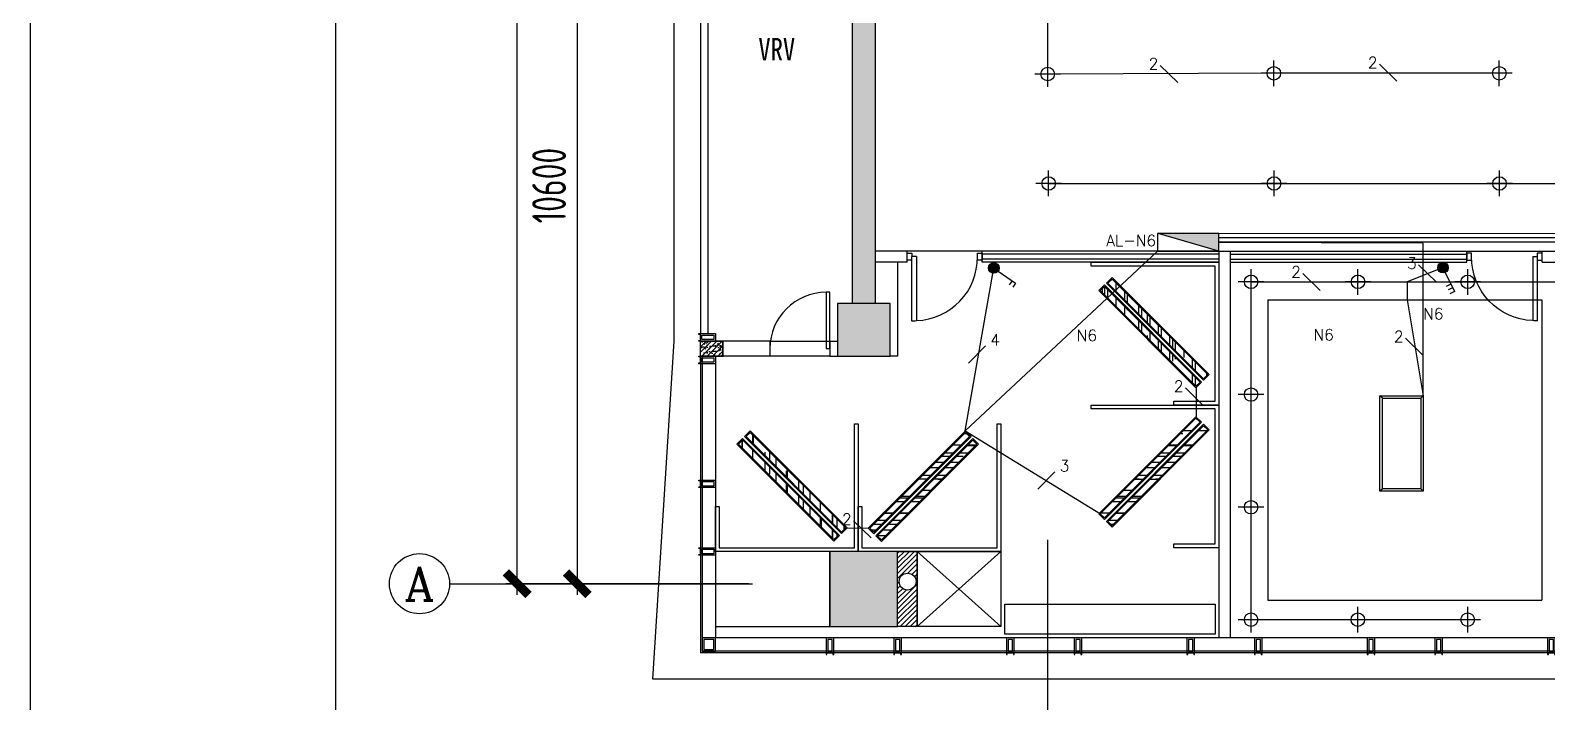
# Model space of a CAD drawing. Header units: inches. Extents: x 10 to 166961, y -47 to 131592.
# Drawn here: x 10 to 20201, y 20701 to 29652 of the extents above; entities that cross this region are included whole.
import ezdxf
from ezdxf.enums import TextEntityAlignment as Align

# ---------------------------------------------------------------- set-up
doc = ezdxf.new("R2010")
doc.units = ezdxf.units.IN
doc.header["$MEASUREMENT"] = 0
for name, color, linetype in [('3look0.15', 5, 'Continuous'), ('4', 4, 'Continuous'), ('6', 6, 'Continuous'), ('8', 8, 'Continuous'), ('AXIS_TEXT', 7, 'Continuous'), ('C-02 天花灯具', 4, 'Continuous'), ('D-电气标号', 7, 'Continuous'), ('hatch', 8, 'Continuous'), ('METAL', 7, 'Continuous'), ('PUB_DIM', 3, 'Continuous'), ('Shearwall', 7, 'Continuous'), ('shearwall-bh', 253, 'Continuous'), ('stair', 2, 'Continuous'), ('TK', 3, 'Continuous'), ('wall', 2, 'Continuous'), ('windows', 4, 'Continuous'), ('z', 2, 'Continuous'), ('ZT-开关线路图', 2, 'Continuous'), ('修改', 1, 'Continuous'), ('家具', 9, 'Continuous'), ('尺寸3', 31, 'Continuous'), ('插座图', 4, 'Continuous'), ('标注', 3, 'Continuous')]:
    doc.layers.add(name, color=color, linetype=linetype)
doc.styles.add('COMPLEX', font='COMPLEX')
doc.styles.add('F', font='')
doc.styles.add('GBSTYLE', font='gbxwxt.shx', dxfattribs={"width": 0.8, "bigfont": 'gbhzfs.shx'})
doc.styles.get("Standard").update_dxf_attribs({"font": 'txt', "bigfont": 'gbcbig.shx'})
doc.styles.get('F').set_extended_font_data('SimHei')

# ---------------------------------------------------------------- blocks, each defined once
blk = doc.blocks.new('A$C03CA08DD')
at = {"layer": '6', "color": 6}
blk.add_line((0, 0), (0, 59465), dxfattribs=at)
at = {"layer": 'TK', "color": 4, "linetype": 'ByBlock', "lineweight": -2}
blk.add_line((4061, 57965), (4061, 1500), dxfattribs=at)
blk = doc.blocks.new('800门')
at = {"layer": 'windows'}
blk.add_lwpolyline([(750, 0), (800, 0), (800, 750), (750, 750)], close=True, dxfattribs=at)
blk.add_arc((750, 0), 750, 90, 180, dxfattribs=at)
blk = doc.blocks.new('Metal')
at = {"layer": 'METAL', "color": 4}
for points in [[(-50, 20), (-40, 20), (-40, 0), (40, 0), (40, 20), (50, 20), (50, -200), (-50, -200)], [(-30, -20), (30, -20), (30, -180), (-30, -180)]]:
    blk.add_lwpolyline(points, close=True, dxfattribs=at)
blk = doc.blocks.new('_ArchTick')
at = {"color": 0, "linetype": 'ByBlock', "const_width": 0.4}
blk.add_lwpolyline([(-0.5, -0.5), (0.5, 0.5)], dxfattribs=at)
blk = doc.blocks.new('7676567')
h = blk.add_hatch()
h.set_pattern_fill('AR-RROOF', color=251, scale=150, angle=45, style=0)
h.set_pattern_definition([(45, (-600, -223.5), (127.28, 339.411), [2250, -300, 750, -150]), (45, (-511.97, -29.4), (-247.134, 35.002), [450, -49.5, 900, -112.5]), (45, (-637.12, -80.31), (480.479, 622.6075), [1200, -210, 600, -150])])
h.paths.add_polyline_path([(0, -172.5), (600, -172.5), (600, -223.5), (0, -223.5)])
h.paths.add_polyline_path([(-600, -172.5), (0, -172.5), (0, -223.5), (-600, -223.5)])
blk.add_lwpolyline([(-610, -162.5), (610, -162.5), (610, -233.5), (-610, -233.5)], close=True)
at = {"color": 251}
blk.add_lwpolyline([(-600, -172.5), (600, -172.5), (600, -223.5), (-600, -223.5)], close=True, dxfattribs=at)
blk = doc.blocks.new('*U111')
at = {"color": 3}
for p, q in [((0, -171), (0, 171)), ((171, 0), (-171, 0))]:
    blk.add_line(p, q, dxfattribs=at)
at = {"color": 4, "extrusion": (0, 0, -1)}
blk.add_ellipse((0, 0), major_axis=(-63.6, 63.6), ratio=1, start_param=3.926991, end_param=10.210176, dxfattribs=at)
blk = doc.blocks.new('A$C1E73384B')
at = {"layer": 'ZT-开关线路图', "color": 4}
for p, q in [((-1.66, -1.66), (-1.98, -1.34)), ((-1.41, -1.41), (-1.72, -1.09)), ((-0.33, -0.33), (-1.66, -1.66)), ((-1.15, -1.15), (-1.47, -0.83))]:
    blk.add_line(p, q, dxfattribs=at)
blk.add_circle((0, 0), 0.469, dxfattribs=at)
for points in [[(0.41, 0.23), (-0.41, 0.23), (0.47, 0), (-0.47, 0)], [(0.41, -0.23), (-0.41, -0.23), (0.47, 0), (-0.47, 0)], [(0.23, 0.41), (-0.23, 0.41), (0.41, 0.23), (-0.41, 0.23)], [(0, 0.47), (0, 0.47), (0.23, 0.41), (-0.23, 0.41)], [(0.23, -0.41), (-0.23, -0.41), (0.41, -0.23), (-0.41, -0.23)], [(0, -0.47), (0, -0.47), (0.23, -0.41), (-0.23, -0.41)]]:
    blk.add_solid(points, dxfattribs=at)
blk = doc.blocks.new('A$C0E060BE1')
at = {"layer": 'ZT-开关线路图', "color": 4}
for p, q in [((-1.81, -1.64), (-2.13, -1.32)), ((-0.74, -0.57), (-2.07, -1.9)), ((-2.07, -1.9), (-2.38, -1.58))]:
    blk.add_line(p, q, dxfattribs=at)
blk.add_circle((-0.41, -0.23), 0.469, dxfattribs=at)
for points in [[(0, 0), (-0.81, 0), (0.06, -0.23), (-0.87, -0.23)], [(-0.17, 0.17), (-0.64, 0.17), (0, 0), (-0.81, 0)], [(-0.41, 0.23), (-0.41, 0.23), (-0.17, 0.17), (-0.64, 0.17)], [(0, -0.47), (-0.81, -0.47), (0.06, -0.23), (-0.87, -0.23)], [(-0.17, -0.64), (-0.64, -0.64), (0, -0.47), (-0.81, -0.47)], [(-0.41, -0.7), (-0.41, -0.7), (-0.17, -0.64), (-0.64, -0.64)]]:
    blk.add_solid(points, dxfattribs=at)
blk = doc.blocks.new('A$C120B0ACC')
at = {"layer": '插座图', "lineweight": -2}
blk.add_hatch(color=3, dxfattribs=at).paths.add_polyline_path([(0, 44.1), (0, 0), (152.7, 0)])
at = {"layer": '插座图', "color": 3, "lineweight": -2}
for p, q in [((154.2, 44.1), (0, 44.1)), ((0, 44.1), (152.7, 0)), ((0, 44.1), (0, 0)), ((154.2, 0), (154.2, 44.1)), ((0, 0), (154.2, 0)), ((0, 0), (152.7, 0))]:
    blk.add_line(p, q, dxfattribs=at)

msp = doc.modelspace()

# ---------------------------------------------------------------- hatches: boundary and pattern name
at = {"layer": 'hatch'}
h = msp.add_hatch(dxfattribs=at)
h.set_pattern_fill('钢筋混凝土', color=8, scale=20, style=0)
h.set_pattern_definition([(45, (-78053.75, 160912.437), (-35.355339, 35.355339), []), (50, (-78053.75, 160912.44), (143.45204, -12.55043), [15, -165]), (355, (-78053.75, 160912.44), (-27.75027, 150.43843), [12, -132]), (100.4514, (-78041.8, 160911.39), (115.70188, 137.88791), [12.74804, -140.22842]), (46.1842, (-78053.75, 160952.44), (213.44821, -33.1038), [22.5, -247.5]), (96.6356, (-78035.96, 160949.68), (186.93254, 194.82357), [19.12206, -210.3426]), (351.1842, (-78053.75, 160952.44), (186.9324, 194.82372), [18, -198]), (21, (-78033.75, 160942.44), (119.38141, -80.52378), [15, -165]), (326, (-78033.75, 160942.44), (48.66307, 145.03001), [12, -132]), (71.4514, (-78023.8, 160935.73), (168.04453, 64.5061), [12.74804, -140.22842]), (37.5, (-78053.75, 160912.437), (2.431971, 66.57877), [0, -130.4, 0, -134, 0, -132.5]), (7.5, (-78053.75, 160912.44), (52.613907, 78.882342), [0, -76.4, 0, -127.4, 0, -50.5]), (327.5, (-78098.35, 160912.437), (106.764487, -4.510974), [0, -50, 0, -156, 0, -207]), (317.5, (-78118.35, 160912.44), (116.637234, 20.020996), [0, -65, 0, -103.6, 0, -147])])
h.paths.add_polyline_path([(8926, 25514), (9226, 25514), (9226, 25314), (8926, 25314)])
at = {"layer": 'shearwall-bh', "linetype": 'Continuous'}
for points in [[(10951, 32614), (11251, 32614), (11251, 26014), (10951, 26014)], [(10751, 25314), (11451, 25314), (11451, 26014), (10751, 26014)]]:
    msp.add_hatch(color=252, dxfattribs=at).paths.add_polyline_path(points)
at = {"layer": 'shearwall-bh'}
msp.add_hatch(color=252, dxfattribs=at).paths.add_polyline_path([(11551, 22714), (10651, 22714), (10651, 21714), (11551, 21714)])

# ---------------------------------------------------------------- linework, layer by layer
at = {"color": 2}
for p, q in [((13549, 29070), (13549, 30956)), ((16558, 29080), (13549, 29070)), ((19558, 29080), (16558, 29080)), ((13561, 27613), (25561, 27613)), ((12452, 24320), (12832, 26488)), ((18809, 26493), (18330, 26303)), ((16255, 26303), (20405, 26303)), ((16255, 23303), (16255, 26303)), ((18330, 26303), (18330, 26064)), ((18330, 26064), (18545, 24787)), ((15522, 24892), (15522, 24509)), ((12452, 24320), (14249, 23215)), ((16255, 21806), (16255, 23303)), ((10882, 23027), (11158, 23026)), ((19137, 21806), (16255, 21806))]:
    msp.add_line(p, q, dxfattribs=at)
at = {"color": 3}
for p, q in [((13549, 28899), (13549, 29241)), ((16729, 29080), (16387, 29080)), ((16558, 28909), (16558, 29251)), ((19729, 29080), (19387, 29080)), ((19558, 28909), (19558, 29251)), ((13720, 29070), (13378, 29070)), ((16255, 26132), (16255, 26474)), ((17677, 26132), (17677, 26474)), ((19137, 26132), (19137, 26474)), ((16426, 26303), (16084, 26303)), ((17848, 26303), (17506, 26303)), ((19308, 26303), (18966, 26303)), ((16255, 24632), (16255, 24974)), ((16426, 24803), (16084, 24803)), ((16255, 23132), (16255, 23474)), ((16426, 23303), (16084, 23303)), ((16255, 21635), (16255, 21977)), ((17676, 21635), (17676, 21977)), ((19137, 21635), (19137, 21977)), ((16426, 21806), (16084, 21806)), ((17847, 21806), (17505, 21806)), ((19308, 21806), (18966, 21806))]:
    msp.add_line(p, q, dxfattribs=at)
at = {"color": 114, "true_color": 0x139b48}
for p, q in [((31581, 26942), (15825, 26945)), ((27641, 26888), (15825, 26888)), ((12452, 24320), (15009, 26712)), ((23402, 26834), (15825, 26834)), ((18545, 26819), (15825, 26829)), ((18545, 24787), (18545, 26819))]:
    msp.add_line(p, q, dxfattribs=at)
for p, q in [((16476, 26064), (16476, 22064)), ((16476, 26064), (20126, 26064)), ((20126, 26064), (20126, 22064)), ((18003, 24754), (17969, 24787)), ((18515, 24754), (18545, 24787)), ((18003, 23547), (17969, 23517)), ((18515, 23547), (18545, 23517)), ((16476, 22064), (20126, 22064))]:
    msp.add_line(p, q)
at = {"color": 252}
for p, q in [((11551, 22714), (11811, 22714)), ((11551, 21714), (11551, 22714)), ((11811, 22714), (11811, 21714)), ((11811, 21714), (11551, 21714))]:
    msp.add_line(p, q, dxfattribs=at)
msp.add_lwpolyline([(17969, 24787), (18545, 24787), (18545, 23517), (17969, 23517)], close=True)
at = {"color": 51}
msp.add_lwpolyline([(18003, 24754), (18515, 24754), (18515, 23547), (18003, 23547)], close=True, dxfattribs=at)
msp.add_circle((5188, 22285), 400)
at = {"color": 4, "extrusion": (0, 0, -1)}
for centre in [(13549, 29070), (16558, 29080), (19558, 29080), (16255, 26303), (17677, 26303), (19137, 26303), (16255, 24803), (16255, 23303), (16255, 21806), (17676, 21806), (19137, 21806)]:
    msp.add_ellipse(centre, major_axis=(-63.6, 63.6), ratio=1, start_param=3.926991, end_param=10.210176, dxfattribs=at)
at = {"layer": '3look0.15', "color": 6}
for p, q in [((8926, 35014), (8926, 25614)), ((9026, 35014), (9026, 25614))]:
    msp.add_line(p, q, dxfattribs=at)
at = {"layer": '3look0.15', "color": 8}
msp.add_line((9851, 25514), (10651, 25514), dxfattribs=at)
at = {"layer": '4'}
for p, q in [((11676, 26591), (11676, 26686)), ((11676, 26686), (11739, 26686)), ((11739, 26686), (11738, 26591)), ((12613, 26591), (12614, 26686)), ((12614, 26686), (12676, 26686)), ((12676, 26686), (12676, 26591)), ((19127, 26686), (19127, 26591)), ((19189, 26686), (19127, 26686)), ((19189, 26591), (19189, 26686)), ((20064, 26686), (20064, 26591)), ((20127, 26686), (20064, 26686)), ((20127, 26591), (20127, 26686)), ((11738, 26591), (11676, 26591)), ((11738, 26639), (11738, 25785)), ((11801, 26639), (11738, 26639)), ((11801, 26639), (11801, 25787)), ((12676, 26591), (12613, 26591)), ((19127, 26591), (19189, 26591)), ((20002, 26639), (20002, 25787)), ((20002, 26639), (20064, 26639)), ((20064, 26639), (20064, 25785)), ((20064, 26591), (20127, 26591))]:
    msp.add_line(p, q, dxfattribs=at)
at = {"layer": '4', "color": 252}
for p, q in [((10651, 22714), (9126, 22714)), ((9126, 22714), (9126, 21714)), ((10651, 21714), (10651, 22714)), ((11811, 21714), (11811, 22714)), ((11811, 22714), (12926, 22714)), ((12926, 22714), (12926, 21714)), ((9126, 21714), (10651, 21714)), ((12926, 21714), (11811, 21714))]:
    msp.add_line(p, q, dxfattribs=at)
at = {"layer": '4'}
msp.add_ellipse((11738, 26660), major_axis=(0, 875), ratio=1, start_param=3.14131, end_param=3.212799, dxfattribs=at)
at = {"layer": '4', "extrusion": (0, 0, -1)}
msp.add_ellipse((20064, 26660), major_axis=(0, 875), ratio=1, start_param=3.141243, end_param=3.212732, dxfattribs=at)
at = {"layer": '8', "color": 252}
for p, q in [((12976, 21614), (12976, 22014)), ((12976, 22014), (15776, 22014)), ((15776, 22014), (15776, 21614)), ((15776, 21614), (12976, 21614))]:
    msp.add_line(p, q, dxfattribs=at)
at = {"layer": '8'}
msp.add_ellipse((11748, 26651), major_axis=(627, -610), ratio=0.977189, start_param=-0.749692, end_param=0.768547, dxfattribs=at)
at = {"layer": '8', "extrusion": (0, 0, -1)}
msp.add_ellipse((20055, 26651), major_axis=(627, 610), ratio=0.977189, start_param=2.391901, end_param=3.91014, dxfattribs=at)
at = {"layer": 'D-电气标号', "color": 7}
for p, q in [((15278, 28957), (15045, 29185)), ((18196, 28973), (17963, 29201)), ((18716, 26303), (18483, 26530)), ((17175, 26188), (16942, 26416)), ((12721, 25452), (12493, 25219)), ((18542, 25326), (18309, 25553)), ((15613, 24664), (15380, 24891)), ((13642, 23775), (13415, 23542)), ((11198, 22894), (10965, 23122))]:
    msp.add_line(p, q, dxfattribs=at)
at = {"layer": 'METAL', "color": 2}
for points in [[(8951, 21389), (9126, 21389), (9126, 21564), (8951, 21564)], [(8971, 21409), (9106, 21409), (9106, 21544), (8971, 21544)]]:
    msp.add_lwpolyline(points, close=True, dxfattribs=at)
at = {"layer": 'PUB_DIM', "transparency": 16777216}
for p, q in [((6488, 22135), (6488, 43635)), ((7288, 33035), (7288, 22135)), ((9469, 22285), (6338, 22285)), ((9569, 22285), (7138, 22285))]:
    msp.add_line(p, q, dxfattribs=at)
at = {"layer": 'PUB_DIM', "color": 6}
msp.add_line((5588, 22285), (9619, 22285), dxfattribs=at)
at = {"layer": 'Shearwall', "color": 252, "linetype": 'Continuous'}
for p, q in [((10951, 26014), (10951, 32614)), ((11251, 32614), (11251, 26014)), ((11251, 26014), (10951, 26014))]:
    msp.add_line(p, q, dxfattribs=at)
at = {"layer": 'Shearwall', "color": 252}
for p, q in [((11451, 26014), (10751, 26014)), ((10751, 26014), (10751, 25314)), ((11451, 25314), (11451, 26014)), ((10751, 25314), (11451, 25314)), ((11551, 22714), (10651, 22714)), ((10651, 22714), (10651, 21714)), ((11551, 21714), (11551, 22714)), ((10651, 21714), (11551, 21714))]:
    msp.add_line(p, q, dxfattribs=at)
at = {"layer": 'stair', "color": 252}
for p, q in [((12926, 22714), (11811, 21714)), ((11811, 22714), (12926, 21714))]:
    msp.add_line(p, q, dxfattribs=at)
at = {"layer": 'stair', "color": 6}
msp.add_lwpolyline([(71226, 26714), (71226, 26714), (71526, 21014), (8292, 21014), (8576, 25514), (8576, 35114)], dxfattribs=at)
at = {"layer": 'wall', "color": 7}
for p, q in [((9851, 25514), (8926, 25514)), ((9851, 25514), (9851, 25314)), ((10651, 25514), (10751, 25514)), ((10651, 25514), (10651, 25314)), ((9851, 25314), (8926, 25314)), ((10651, 25314), (10751, 25314))]:
    msp.add_line(p, q, dxfattribs=at)
at = {"layer": 'wall', "color": 2}
msp.add_line((8926, 25314), (8926, 25514), dxfattribs=at)
at = {"layer": 'wall', "color": 1, "const_width": 20}
msp.add_lwpolyline([(8926, 25514), (9226, 25514), (9226, 25314), (8926, 25314)], close=True, dxfattribs=at)
at = {"layer": 'windows', "color": 2}
for p, q in [((8926, 25314), (8926, 21364)), ((8951, 25314), (8951, 21389)), ((9126, 25314), (9126, 21564)), ((20701, 21564), (9126, 21564)), ((20701, 21364), (8926, 21364)), ((20701, 21389), (8951, 21389))]:
    msp.add_line(p, q, dxfattribs=at)
at = {"layer": '家具', "color": 1}
for points in [[(15776, 24714), (15776, 26514), (14126, 26514), (14126, 26564), (15826, 26564), (15826, 24664), (15227, 24664), (15227, 24714), (15776, 24714)], [(15776, 22814), (15776, 24614), (14126, 24614), (14126, 24664), (15826, 24664), (15826, 22764), (15227, 22764), (15227, 22814), (15776, 22814)], [(9176, 22764), (10976, 22764), (10976, 24414), (11026, 24414), (11026, 22714), (9126, 22714), (9126, 23314), (9176, 23314), (9176, 22764)], [(11076, 22764), (12876, 22764), (12876, 24414), (12926, 24414), (12926, 22714), (11026, 22714), (11026, 23314), (11076, 23314), (11076, 22764)]]:
    msp.add_lwpolyline(points, dxfattribs=at)
at = {"layer": '尺寸3', "color": 252}
for p, q in [((11676, 26714), (11251, 26714)), ((11676, 26564), (11676, 26714)), ((12676, 26714), (11676, 26714)), ((15826, 26714), (12676, 26714)), ((12676, 26564), (12676, 26714)), ((15826, 26674), (12676, 26674)), ((15826, 26714), (15826, 21564)), ((15826, 26714), (15976, 26714)), ((15976, 26714), (15976, 21564)), ((15976, 26714), (19127, 26714)), ((15976, 26674), (19127, 26674)), ((19127, 26564), (19127, 26714)), ((19127, 26714), (20127, 26714)), ((20127, 26714), (21476, 26714)), ((20127, 26564), (20127, 26714)), ((11676, 26564), (11251, 26564)), ((11551, 26564), (11551, 25314)), ((15826, 26604), (12676, 26604)), ((15826, 26564), (12676, 26564)), ((15976, 26604), (19127, 26604)), ((15976, 26564), (19127, 26564)), ((20127, 26564), (20626, 26564)), ((10651, 25314), (9851, 25314)), ((11551, 25314), (11451, 25314)), ((11551, 22692), (11573, 22714)), ((11551, 22624), (11641, 22714)), ((11551, 22557), (11708, 22714)), ((11551, 22490), (11776, 22714)), ((11551, 22422), (11811, 22682)), ((11551, 22355), (11811, 22615)), ((11689, 22425), (11811, 22548)), ((11741, 22409), (11811, 22480)), ((11775, 22377), (11811, 22413)), ((11551, 22288), (11572, 22308)), ((11551, 22018), (11811, 22278)), ((11551, 22220), (11587, 22256)), ((11551, 22153), (11619, 22221)), ((11551, 21951), (11811, 22211)), ((11794, 22329), (11811, 22346)), ((11551, 22086), (11668, 22202)), ((11551, 21883), (11811, 22143)), ((11551, 21816), (11811, 22076)), ((11551, 21749), (11811, 22009)), ((11584, 21714), (11811, 21941)), ((11651, 21714), (11811, 21874)), ((11718, 21714), (11811, 21807)), ((11786, 21714), (11811, 21739))]:
    msp.add_line(p, q, dxfattribs=at)
msp.add_lwpolyline([(13546, 22869), (13546, 19716), (16506, 19716)], dxfattribs=at)
msp.add_circle((11684, 22313), 112, dxfattribs=at)

# ---------------------------------------------------------------- block references
msp.add_blockref('A$C03CA08DD', (10, 5))
at = {"color": 0, "linetype": 'ByBlock', "lineweight": -2, "transparency": 16777216}
for p in [(13561, 27613), (16561, 27613), (19561, 27613)]:
    msp.add_blockref('*U111', p, dxfattribs=at)
at = {"layer": 'C-02 天花灯具', "xscale": -1.5, "yscale": 1.500000000032742, "zscale": 1.500000000034106}
for p, rotation in [((15122, 25787), 315), ((15224, 25888), 315), ((15122, 23614), 225), ((10407, 23846), 315), ((12053, 23425), 225), ((15224, 23512), 225), ((10305, 23745), 315), ((12154, 23323), 225)]:
    msp.add_blockref('7676567', p, dxfattribs=dict(at, rotation=rotation))
at = {"layer": 'PUB_DIM', "xscale": 300, "yscale": 300, "zscale": 300, "rotation": 270}
for p in [(6488, 22285), (7288, 22285)]:
    msp.add_blockref('_ArchTick', p, dxfattribs=at)
at = {"layer": 'ZT-开关线路图', "color": 6, "xscale": 149.9999999999816, "yscale": 150, "zscale": 150, "rotation": 70.48636421362902}
msp.add_blockref('A$C1E73384B', (18809, 26493), dxfattribs=at)
at = {"layer": '修改'}
msp.add_blockref('800门', (9851, 25414), dxfattribs=at)
at = {"layer": '修改', "rotation": 90}
msp.add_blockref('Metal', (8926, 25564), dxfattribs=at)
at = {"layer": '修改', "color": 2, "rotation": 90}
for p in [(8926, 25264), (8926, 23614), (8926, 22714)]:
    msp.add_blockref('Metal', p, dxfattribs=at)
at = {"layer": '修改', "color": 2, "xscale": -1, "rotation": 180}
for p in [(10651, 21364), (11551, 21364), (13051, 21364), (13951, 21364), (15451, 21364), (16351, 21364), (17851, 21364), (18751, 21364), (20251, 21364)]:
    msp.add_blockref('Metal', p, dxfattribs=at)
at = {"layer": '插座图', "color": 0, "xscale": 5.295882656355388, "yscale": 5.295882656831964, "zscale": 5.295882656842108, "rotation": 180}
msp.add_blockref('A$C120B0ACC', (15825, 26945), dxfattribs=at)
at = {"layer": '标注', "color": 251, "xscale": 149.9999999999501, "yscale": 150.0000000000023, "zscale": 150, "rotation": 100.0412606325129}
msp.add_blockref('A$C0E060BE1', (12787, 26542), dxfattribs=at)

# ---------------------------------------------------------------- texts
at = {"layer": 'AXIS_TEXT', "style": 'COMPLEX', "width": 1.041667}
msp.add_attdef('A', text='', height=448, dxfattribs=at).set_placement((4988, 22061), (5388, 22061), align=Align.FIT)
at = {"layer": 'D-电气标号', "color": 7}
for s, p in [('2', (14892, 29132)), ('2', (17809, 29147)), ('AL-N6', (14328, 26779)), ('2', (16788, 26362)), ('3', (18330, 26477)), ('N6', (18545, 25803)), ('N6', (13934, 25516)), ('N6', (17086, 25524)), ('2', (18155, 25500)), ('4', (12785, 25456)), ('2', (15227, 24838)), ('3', (13707, 23779)), ('2', (10811, 23068))]:
    msp.add_text(s, height=150, dxfattribs=at).set_placement(p)
at = {"layer": 'PUB_DIM', "color": 7, "transparency": 16777216, "insert": (6913, 27585), "char_height": 450, "attachment_point": 5, "rotation": 90, "style": 'GBSTYLE'}
msp.add_mtext('\\A1;10600', dxfattribs=at)
at = {"layer": 'z', "color": 252, "style": 'F', "width": 0.8}
msp.add_text('VRV', height=300, dxfattribs=at).set_placement((9698, 29251))

doc.saveas('drawing.dxf')
